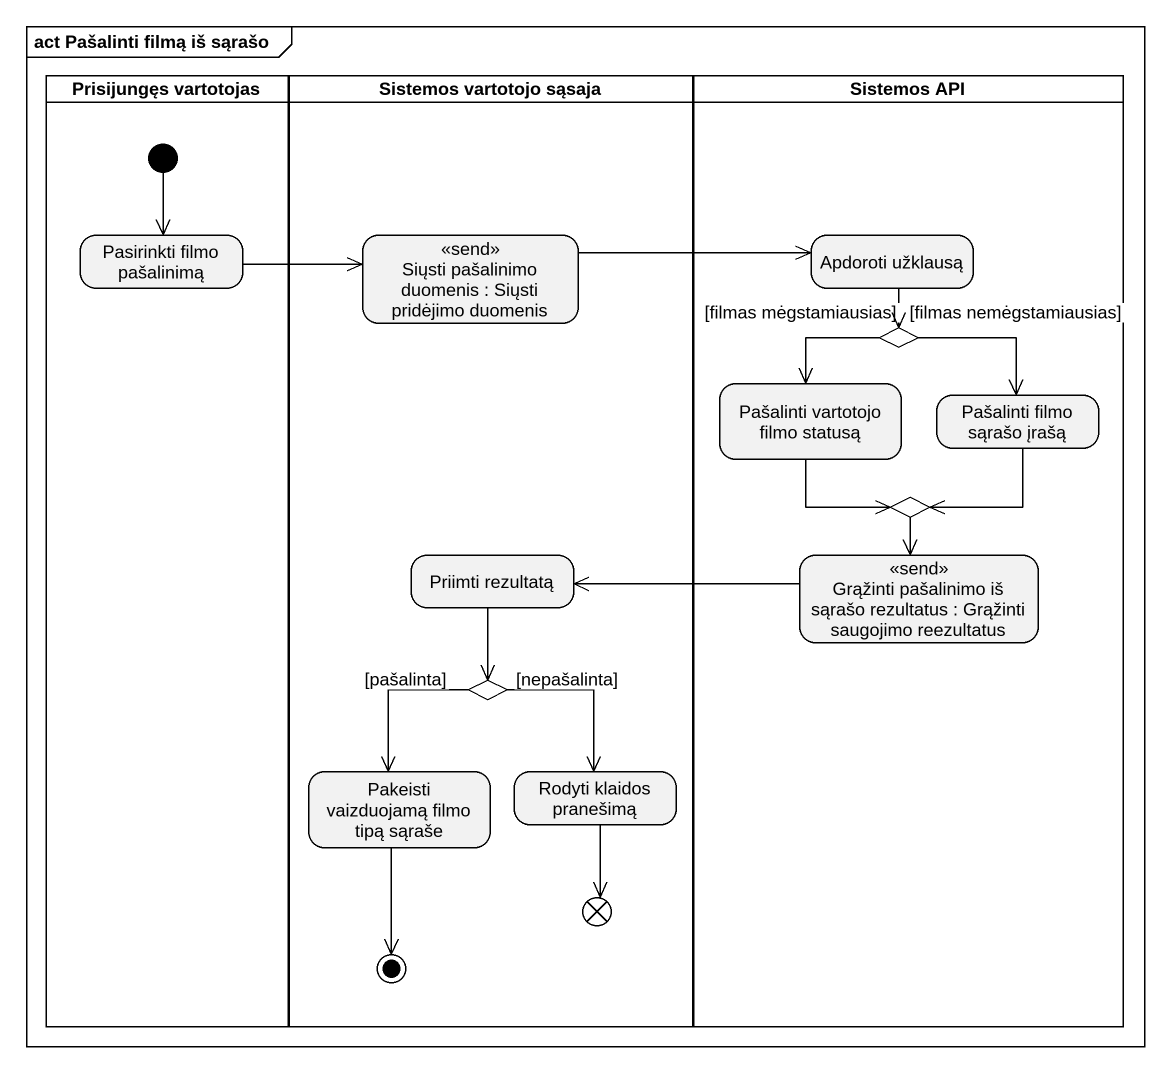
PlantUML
@startuml
mainframe act Pašalinti filmą iš sąrašo
hide empty description
state "Prisijungęs vartotojas" as Prisijungęs_vartotojas <<partition>> {
  state "Pasirinkti filmo pašalinimą" as Pasirinkti_filmo_pašalinimą
  [*] --> Pasirinkti_filmo_pašalinimą
}
state "Sistemos vartotojo sąsaja" as Sistemos_vartotojo_sąsaja <<partition>> {
  state "Siųsti pašalinimo duomenis : Siųsti pridėjimo duomenis" as Siųsti_pašalinimo_duomenis <<send>>
  state "Priimti rezultatą" as Priimti_rezultatą
  state choice3 <<choice>>
  state "Pakeisti vaizduojamą filmo tipą sąraše" as Pakeisti_vaizduojamą_filmo
  state "Rodyti klaidos pranešimą" as Rodyti_klaidos_pranešimą
  state flowfinal1 <<end>>
  Pakeisti_vaizduojamą_filmo --> [*]
}
state "Sistemos API" as Sistemos_API <<partition>> {
  state "Apdoroti užklausą" as Apdoroti_užklausą
  state "Pašalinti vartotojo filmo statusą" as Pašalinti_vartotojo_filmo
  state choice1 <<choice>>
  state "Pašalinti filmo sąrašo įrašą" as Pašalinti_filmo_sąrašo_įrašą
  state choice2 <<choice>>
  state "Grąžinti pašalinimo iš sąrašo rezultatus : Grąžinti saugojimo reezultatus" as Grąžinti_pašalinimo_iš <<send>>
}
Pasirinkti_filmo_pašalinimą -right-> Siųsti_pašalinimo_duomenis
Siųsti_pašalinimo_duomenis -right-> Apdoroti_užklausą
Apdoroti_užklausą --> choice1
Pašalinti_vartotojo_filmo --> choice2
choice1 --> Pašalinti_vartotojo_filmo : [filmas mėgstamiausias]
choice1 --> Pašalinti_filmo_sąrašo_įrašą : [filmas nemėgstamiausias]
Pašalinti_filmo_sąrašo_įrašą --> choice2
choice2 --> Grąžinti_pašalinimo_iš
Priimti_rezultatą --> choice3
Grąžinti_pašalinimo_iš -left-> Priimti_rezultatą
choice3 --> Pakeisti_vaizduojamą_filmo : [pašalinta]
choice3 --> Rodyti_klaidos_pranešimą : [nepašalinta]
Rodyti_klaidos_pranešimą --> flowfinal1
@enduml
